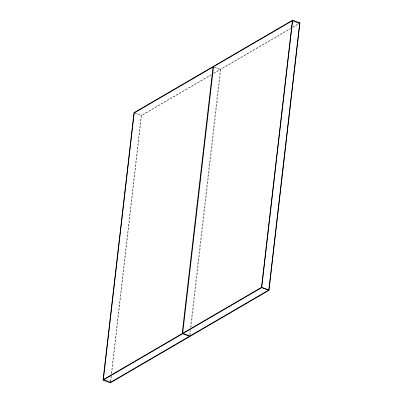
<?xml version="1.0" encoding="UTF-8"?>
<svg xmlns="http://www.w3.org/2000/svg" width="403" height="403" viewBox="0 0 403 403"><rect width="100%" height="100%" fill="white"/><g stroke="black" fill="none" stroke-linecap="round" stroke-linejoin="round"><path stroke-width="0.3" stroke-dasharray="2.02 1.51" d="M110.477 381.601L111.057 376.598M111.414 373.475L141.282 115.374L210.834 74.807M110.719 381.626L111.369 376.009M111.656 373.51L141.493 115.666L211.061 75.094M189.601 335.039L190.105 330.667M190.468 327.548L220.3 69.704L214.134 67.432M190.13 334.732L190.71 329.735M190.997 327.236L220.829 69.397L290.402 28.82M213.555 73.225L290.719 28.22M292.89 26.951L298.326 23.782M213.781 73.507L220.3 69.704M292.573 27.55L299.641 23.429M214.663 67.125L220.829 69.397M135.675 113.314L141.282 115.374M134.204 112.986L141.493 115.666"/><path stroke-width="0.6" d="M103.042 380.17L133.992 112.694L292.669 20.15L299.958 22.83L269.008 290.306L110.331 382.85L103.042 380.17L261.718 287.626L269.008 290.306M103.359 379.571L134.204 112.986L213.016 67.024L182.171 333.603L103.359 379.571L110.649 382.251L189.455 336.288L182.171 333.603M110.331 382.85L110.477 381.601M182.7 333.296L213.545 66.712L292.351 20.749L299.641 23.429L268.796 290.014L189.984 335.976L182.7 333.296L261.507 287.334L268.796 290.014M261.507 287.334L292.351 20.749M261.718 287.626L292.669 20.15M298.87 23.465L299.958 22.83"/></g></svg>
